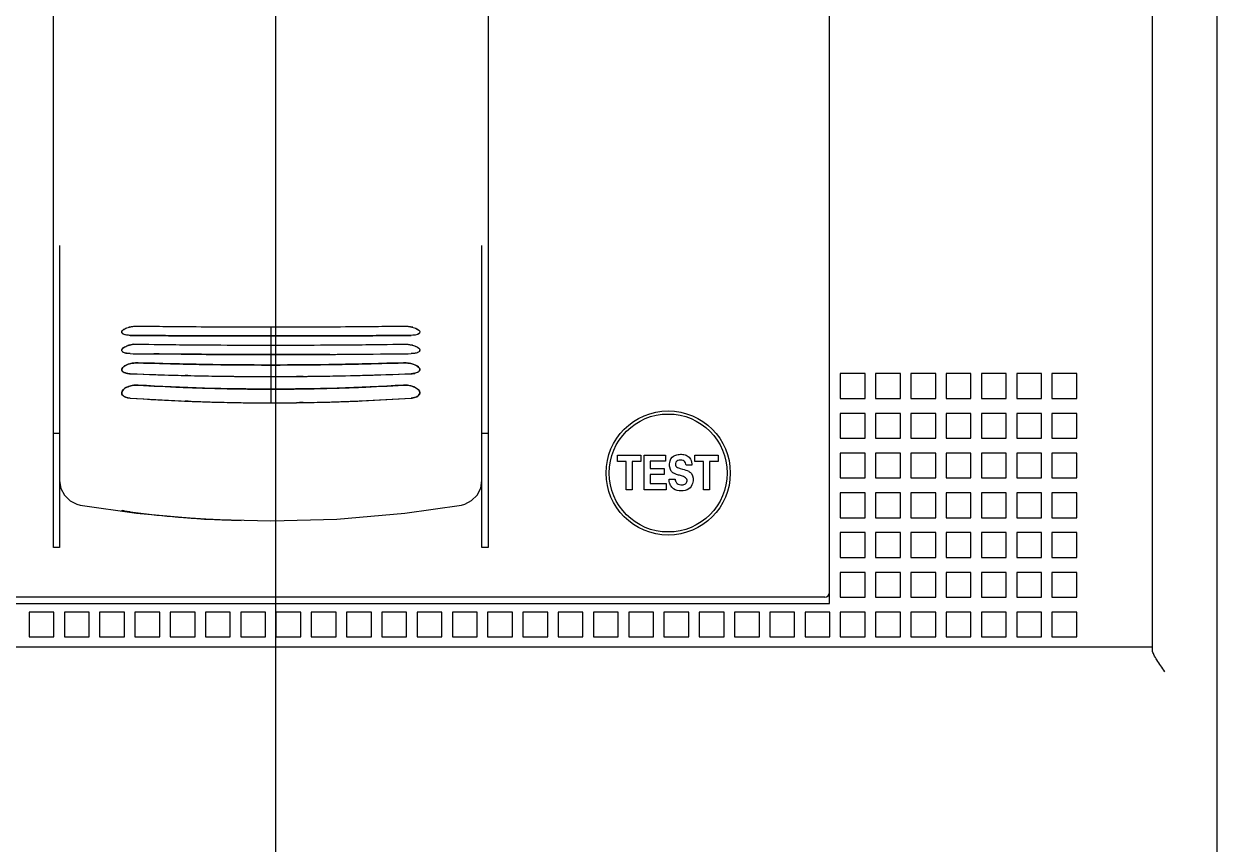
# Model space of a CAD drawing. Header units: inches. Extents: x -0.2 to 94.8, y -0.3 to 60.7.
# Drawn here: x 36.882 to 38.774, y 31.15 to 32.45 of the extents above; entities that cross this region are included whole.
import ezdxf

# ---------------------------------------------------------------- set-up
doc = ezdxf.new("R2010")
doc.units = ezdxf.units.IN
doc.header["$MEASUREMENT"] = 0
doc.layers.add('DATUM_CURVE', color=7, linetype='Continuous')
doc.layers.add('PSYMS', color=2, linetype='Continuous')

msp = doc.modelspace()

# ---------------------------------------------------------------- linework, layer by layer
at = {"color": 6, "linetype": 'Continuous'}
for p, q in [((38.77396, 30.28115), (38.77396, 34.9283)), ((38.67156, 31.45735), (38.67156, 33.23484)), ((38.15959, 31.53154), (38.15959, 33.16592)), ((36.92888, 31.62016), (36.92888, 33.02497)), ((37.61808, 33.02497), (37.61808, 31.62016)), ((36.93872, 32.09887), (36.93872, 31.62016)), ((37.60823, 31.62016), (37.60823, 32.09887)), ((37.03946, 31.96533), (37.04033, 31.96596)), ((37.04033, 31.96596), (37.0437, 31.96777)), ((37.50314, 31.96782), (37.50586, 31.96645)), ((37.50586, 31.96645), (37.50738, 31.96542)), ((37.50915, 31.9636), (37.50957, 31.96281)), ((37.50957, 31.96281), (37.50977, 31.96175)), ((37.03816, 31.93534), (37.03935, 31.93653)), ((37.03935, 31.93653), (37.04166, 31.93809)), ((37.04166, 31.93809), (37.04354, 31.93904)), ((37.04354, 31.93904), (37.0469, 31.94033)), ((37.50314, 31.93916), (37.50588, 31.93775)), ((37.50588, 31.93775), (37.50737, 31.93672)), ((37.03718, 31.93295), (37.03732, 31.93383)), ((37.03732, 31.93383), (37.03816, 31.93534)), ((37.08813, 31.92713), (37.13137, 31.92673)), ((37.41558, 31.92673), (37.45882, 31.92713)), ((37.50916, 31.93483), (37.50957, 31.93404)), ((37.50957, 31.93404), (37.50977, 31.93296)), ((37.03744, 31.90367), (37.03718, 31.90229)), ((37.03825, 31.90513), (37.03744, 31.90367)), ((37.03977, 31.90671), (37.03825, 31.90513)), ((37.04166, 31.90806), (37.03977, 31.90671)), ((37.04411, 31.90937), (37.04166, 31.90806)), ((37.04747, 31.91069), (37.04411, 31.90937)), ((37.50308, 31.90926), (37.50002, 31.91051)), ((37.50601, 31.9076), (37.50308, 31.90926)), ((37.50748, 31.90645), (37.50601, 31.9076)), ((37.50962, 31.90335), (37.50943, 31.9039)), ((37.50977, 31.90228), (37.50962, 31.90335)), ((37.14679, 31.89274), (37.15516, 31.89256)), ((37.21435, 31.89158), (37.21592, 31.89156)), ((37.33106, 31.89156), (37.3326, 31.89158)), ((37.39171, 31.89256), (37.40016, 31.89275)), ((38.17652, 31.89583), (38.17652, 31.85645)), ((38.2159, 31.89583), (38.17652, 31.89583)), ((38.2159, 31.85645), (38.2159, 31.89583)), ((38.23244, 31.89583), (38.23244, 31.85645)), ((38.27183, 31.89583), (38.23244, 31.89583)), ((38.27183, 31.85645), (38.27183, 31.89583)), ((38.28837, 31.89583), (38.28837, 31.85645)), ((38.32775, 31.89583), (38.28837, 31.89583)), ((38.32775, 31.85645), (38.32775, 31.89583)), ((38.34429, 31.89583), (38.34429, 31.85645)), ((38.38367, 31.89583), (38.34429, 31.89583)), ((38.38367, 31.85645), (38.38367, 31.89583)), ((38.40021, 31.89583), (38.40021, 31.85645)), ((38.4396, 31.89583), (38.40021, 31.89583)), ((38.4396, 31.85645), (38.4396, 31.89583)), ((38.45614, 31.89583), (38.45614, 31.85645)), ((38.49552, 31.89583), (38.45614, 31.89583)), ((38.49552, 31.85645), (38.49552, 31.89583)), ((38.51206, 31.89583), (38.51206, 31.85645)), ((38.55144, 31.89583), (38.51206, 31.89583)), ((38.55144, 31.85645), (38.55144, 31.89583)), ((37.03744, 31.86694), (37.03718, 31.86529)), ((37.0383, 31.86876), (37.03744, 31.86694)), ((37.03981, 31.8706), (37.0383, 31.86876)), ((37.04174, 31.87221), (37.03981, 31.8706)), ((37.0442, 31.87373), (37.04174, 31.87221)), ((37.04766, 31.87528), (37.0442, 31.87373)), ((37.5031, 31.87354), (37.50036, 31.87485)), ((37.5063, 31.87137), (37.5031, 31.87354)), ((37.50749, 31.87024), (37.5063, 31.87137)), ((37.50977, 31.8655), (37.50963, 31.8665)), ((37.13162, 31.8526), (37.13647, 31.8524)), ((37.13647, 31.8524), (37.13942, 31.85228)), ((38.17652, 31.85645), (38.2159, 31.85645)), ((38.23244, 31.85645), (38.27183, 31.85645)), ((38.28837, 31.85645), (38.32775, 31.85645)), ((38.34429, 31.85645), (38.38367, 31.85645)), ((38.40021, 31.85645), (38.4396, 31.85645)), ((38.45614, 31.85645), (38.49552, 31.85645)), ((38.51206, 31.85645), (38.55144, 31.85645)), ((38.17652, 31.83282), (38.17652, 31.79344)), ((38.2159, 31.83282), (38.17652, 31.83282)), ((38.2159, 31.79344), (38.2159, 31.83282)), ((38.23244, 31.83282), (38.23244, 31.79344)), ((38.27183, 31.83282), (38.23244, 31.83282)), ((38.27183, 31.79344), (38.27183, 31.83282)), ((38.28837, 31.83282), (38.28837, 31.79344)), ((38.32775, 31.83282), (38.28837, 31.83282)), ((38.32775, 31.79344), (38.32775, 31.83282)), ((38.34429, 31.83282), (38.34429, 31.79344)), ((38.38367, 31.83282), (38.34429, 31.83282)), ((38.38367, 31.79344), (38.38367, 31.83282)), ((38.40021, 31.83282), (38.40021, 31.79344)), ((38.4396, 31.83282), (38.40021, 31.83282)), ((38.4396, 31.79344), (38.4396, 31.83282)), ((38.45614, 31.83282), (38.45614, 31.79344)), ((38.49552, 31.83282), (38.45614, 31.83282)), ((38.49552, 31.79344), (38.49552, 31.83282)), ((38.51206, 31.83282), (38.51206, 31.79344)), ((38.55144, 31.83282), (38.51206, 31.83282)), ((38.55144, 31.79344), (38.55144, 31.83282)), ((36.92888, 31.80132), (36.93872, 31.80132)), ((37.60823, 31.80132), (37.61808, 31.80132)), ((38.17652, 31.79344), (38.2159, 31.79344)), ((38.23244, 31.79344), (38.27183, 31.79344)), ((38.28837, 31.79344), (38.32775, 31.79344)), ((38.34429, 31.79344), (38.38367, 31.79344)), ((38.40021, 31.79344), (38.4396, 31.79344)), ((38.45614, 31.79344), (38.49552, 31.79344)), ((38.51206, 31.79344), (38.55144, 31.79344)), ((37.82318, 31.75665), (37.82318, 31.76643)), ((37.82318, 31.76643), (37.8604, 31.76643)), ((37.8604, 31.76643), (37.8604, 31.75665)), ((37.86532, 31.71149), (37.86532, 31.76643)), ((37.86532, 31.76643), (37.89925, 31.76643)), ((37.89925, 31.76643), (37.89925, 31.75688)), ((37.94565, 31.75665), (37.94565, 31.76643)), ((37.94565, 31.76643), (37.98287, 31.76643)), ((37.98287, 31.76643), (37.98287, 31.75665)), ((38.17652, 31.76981), (38.17652, 31.73043)), ((38.2159, 31.76981), (38.17652, 31.76981)), ((38.2159, 31.73043), (38.2159, 31.76981)), ((38.23244, 31.76981), (38.23244, 31.73043)), ((38.27183, 31.76981), (38.23244, 31.76981)), ((38.27183, 31.73043), (38.27183, 31.76981)), ((38.28837, 31.76981), (38.28837, 31.73043)), ((38.32775, 31.76981), (38.28837, 31.76981)), ((38.32775, 31.73043), (38.32775, 31.76981)), ((38.34429, 31.76981), (38.34429, 31.73043)), ((38.38367, 31.76981), (38.34429, 31.76981)), ((38.38367, 31.73043), (38.38367, 31.76981)), ((38.40021, 31.76981), (38.40021, 31.73043)), ((38.4396, 31.76981), (38.40021, 31.76981)), ((38.4396, 31.73043), (38.4396, 31.76981)), ((38.45614, 31.76981), (38.45614, 31.73043)), ((38.49552, 31.76981), (38.45614, 31.76981)), ((38.49552, 31.73043), (38.49552, 31.76981)), ((38.51206, 31.76981), (38.51206, 31.73043)), ((38.55144, 31.76981), (38.51206, 31.76981)), ((38.55144, 31.73043), (38.55144, 31.76981)), ((37.83701, 31.75665), (37.82318, 31.75665)), ((37.83701, 31.71149), (37.83701, 31.75665)), ((37.84663, 31.75665), (37.84663, 31.71149)), ((37.8604, 31.75665), (37.84663, 31.75665)), ((37.8748, 31.75688), (37.8748, 31.74519)), ((37.89925, 31.75688), (37.8748, 31.75688)), ((37.907, 31.74391), (37.90601, 31.74733)), ((37.94134, 31.75054), (37.93211, 31.75054)), ((37.95949, 31.75665), (37.94565, 31.75665)), ((37.95949, 31.71149), (37.95949, 31.75665)), ((37.9691, 31.75665), (37.9691, 31.71149)), ((37.98287, 31.75665), (37.9691, 31.75665)), ((37.8748, 31.74519), (37.89716, 31.74519)), ((37.8748, 31.73579), (37.8748, 31.72165)), ((37.89716, 31.73579), (37.8748, 31.73579)), ((37.89716, 31.74519), (37.89716, 31.73579)), ((37.90497, 31.72845), (37.91445, 31.72845)), ((37.91357, 31.73726), (37.91173, 31.73824)), ((37.91673, 31.73607), (37.91357, 31.73726)), ((37.92007, 31.73513), (37.91673, 31.73607)), ((37.9213, 31.73481), (37.92007, 31.73513)), ((37.92284, 31.74548), (37.92628, 31.74457)), ((38.17652, 31.73043), (38.2159, 31.73043)), ((38.23244, 31.73043), (38.27183, 31.73043)), ((38.28837, 31.73043), (38.32775, 31.73043)), ((38.34429, 31.73043), (38.38367, 31.73043)), ((38.40021, 31.73043), (38.4396, 31.73043)), ((38.45614, 31.73043), (38.49552, 31.73043)), ((38.51206, 31.73043), (38.55144, 31.73043)), ((37.84663, 31.71149), (37.83701, 31.71149)), ((37.90039, 31.71149), (37.86532, 31.71149)), ((37.8748, 31.72165), (37.90039, 31.72165)), ((37.90039, 31.72165), (37.90039, 31.71149)), ((37.9691, 31.71149), (37.95949, 31.71149)), ((38.17652, 31.7068), (38.17652, 31.66741)), ((38.2159, 31.7068), (38.17652, 31.7068)), ((38.2159, 31.66741), (38.2159, 31.7068)), ((38.23244, 31.7068), (38.23244, 31.66741)), ((38.27183, 31.7068), (38.23244, 31.7068)), ((38.27183, 31.66741), (38.27183, 31.7068)), ((38.28837, 31.7068), (38.28837, 31.66741)), ((38.32775, 31.7068), (38.28837, 31.7068)), ((38.32775, 31.66741), (38.32775, 31.7068)), ((38.34429, 31.7068), (38.34429, 31.66741)), ((38.38367, 31.7068), (38.34429, 31.7068)), ((38.38367, 31.66741), (38.38367, 31.7068)), ((38.40021, 31.7068), (38.40021, 31.66741)), ((38.4396, 31.7068), (38.40021, 31.7068)), ((38.4396, 31.66741), (38.4396, 31.7068)), ((38.45614, 31.7068), (38.45614, 31.66741)), ((38.49552, 31.7068), (38.45614, 31.7068)), ((38.49552, 31.66741), (38.49552, 31.7068)), ((38.51206, 31.7068), (38.51206, 31.66741)), ((38.55144, 31.7068), (38.51206, 31.7068)), ((38.55144, 31.66741), (38.55144, 31.7068)), ((36.97114, 31.68756), (37.06039, 31.67447)), ((37.03772, 31.67893), (37.03719, 31.67929)), ((37.04035, 31.67817), (37.03772, 31.67893)), ((37.06039, 31.67447), (37.16849, 31.66533)), ((37.37799, 31.66531), (37.48609, 31.67441)), ((37.48609, 31.67441), (37.57581, 31.68756)), ((37.16849, 31.66533), (37.27348, 31.66252)), ((37.27348, 31.66252), (37.37799, 31.66531)), ((38.17652, 31.66741), (38.2159, 31.66741)), ((38.23244, 31.66741), (38.27183, 31.66741)), ((38.28837, 31.66741), (38.32775, 31.66741)), ((38.34429, 31.66741), (38.38367, 31.66741)), ((38.40021, 31.66741), (38.4396, 31.66741)), ((38.45614, 31.66741), (38.49552, 31.66741)), ((38.51206, 31.66741), (38.55144, 31.66741)), ((38.17652, 31.64379), (38.17652, 31.6044)), ((38.2159, 31.64379), (38.17652, 31.64379)), ((38.2159, 31.6044), (38.2159, 31.64379)), ((38.23244, 31.64379), (38.23244, 31.6044)), ((38.27183, 31.64379), (38.23244, 31.64379)), ((38.27183, 31.6044), (38.27183, 31.64379)), ((38.28837, 31.64379), (38.28837, 31.6044)), ((38.32775, 31.64379), (38.28837, 31.64379)), ((38.32775, 31.6044), (38.32775, 31.64379)), ((38.34429, 31.64379), (38.34429, 31.6044)), ((38.38367, 31.64379), (38.34429, 31.64379)), ((38.38367, 31.6044), (38.38367, 31.64379)), ((38.40021, 31.64379), (38.40021, 31.6044)), ((38.4396, 31.64379), (38.40021, 31.64379)), ((38.4396, 31.6044), (38.4396, 31.64379)), ((38.45614, 31.64379), (38.45614, 31.6044)), ((38.49552, 31.64379), (38.45614, 31.64379)), ((38.49552, 31.6044), (38.49552, 31.64379)), ((38.51206, 31.64379), (38.51206, 31.6044)), ((38.55144, 31.64379), (38.51206, 31.64379)), ((38.55144, 31.6044), (38.55144, 31.64379)), ((36.93872, 31.62016), (36.92888, 31.62016)), ((37.61808, 31.62016), (37.60823, 31.62016)), ((38.17652, 31.6044), (38.2159, 31.6044)), ((38.23244, 31.6044), (38.27183, 31.6044)), ((38.28837, 31.6044), (38.32775, 31.6044)), ((38.34429, 31.6044), (38.38367, 31.6044)), ((38.40021, 31.6044), (38.4396, 31.6044)), ((38.45614, 31.6044), (38.49552, 31.6044)), ((38.51206, 31.6044), (38.55144, 31.6044)), ((38.17652, 31.58077), (38.17652, 31.54139)), ((38.2159, 31.58077), (38.17652, 31.58077)), ((38.2159, 31.54139), (38.2159, 31.58077)), ((38.23244, 31.58077), (38.23244, 31.54139)), ((38.27183, 31.58077), (38.23244, 31.58077)), ((38.27183, 31.54139), (38.27183, 31.58077)), ((38.28837, 31.58077), (38.28837, 31.54139)), ((38.32775, 31.58077), (38.28837, 31.58077)), ((38.32775, 31.54139), (38.32775, 31.58077)), ((38.34429, 31.58077), (38.34429, 31.54139)), ((38.38367, 31.58077), (38.34429, 31.58077)), ((38.38367, 31.54139), (38.38367, 31.58077)), ((38.40021, 31.58077), (38.40021, 31.54139)), ((38.4396, 31.58077), (38.40021, 31.58077)), ((38.4396, 31.54139), (38.4396, 31.58077)), ((38.45614, 31.58077), (38.45614, 31.54139)), ((38.49552, 31.58077), (38.45614, 31.58077)), ((38.49552, 31.54139), (38.49552, 31.58077)), ((38.51206, 31.58077), (38.51206, 31.54139)), ((38.55144, 31.58077), (38.51206, 31.58077)), ((38.55144, 31.54139), (38.55144, 31.58077)), ((38.15171, 31.54139), (36.39524, 31.54139)), ((38.17652, 31.54139), (38.2159, 31.54139)), ((38.23244, 31.54139), (38.27183, 31.54139)), ((38.28837, 31.54139), (38.32775, 31.54139)), ((38.34429, 31.54139), (38.38367, 31.54139)), ((38.40021, 31.54139), (38.4396, 31.54139)), ((38.45614, 31.54139), (38.49552, 31.54139)), ((38.51206, 31.54139), (38.55144, 31.54139)), ((36.38737, 31.53154), (38.15959, 31.53154)), ((36.89028, 31.51776), (36.89028, 31.47838)), ((36.92967, 31.51776), (36.89028, 31.51776)), ((36.92967, 31.47838), (36.92967, 31.51776)), ((36.94621, 31.51776), (36.94621, 31.47838)), ((36.98559, 31.51776), (36.94621, 31.51776)), ((36.98559, 31.47838), (36.98559, 31.51776)), ((37.00213, 31.51776), (37.00213, 31.47838)), ((37.04151, 31.51776), (37.00213, 31.51776)), ((37.04151, 31.47838), (37.04151, 31.51776)), ((37.05805, 31.51776), (37.05805, 31.47838)), ((37.09744, 31.51776), (37.05805, 31.51776)), ((37.09744, 31.47838), (37.09744, 31.51776)), ((37.11398, 31.51776), (37.11398, 31.47838)), ((37.15336, 31.51776), (37.11398, 31.51776)), ((37.15336, 31.47838), (37.15336, 31.51776)), ((37.1699, 31.51776), (37.1699, 31.47838)), ((37.20928, 31.51776), (37.1699, 31.51776)), ((37.20928, 31.47838), (37.20928, 31.51776)), ((37.22582, 31.51776), (37.22582, 31.47838)), ((37.26521, 31.51776), (37.22582, 31.51776)), ((37.26521, 31.47838), (37.26521, 31.51776)), ((37.28175, 31.51776), (37.28175, 31.47838)), ((37.32113, 31.51776), (37.28175, 31.51776)), ((37.32113, 31.47838), (37.32113, 31.51776)), ((37.33767, 31.51776), (37.33767, 31.47838)), ((37.37705, 31.51776), (37.33767, 31.51776)), ((37.37705, 31.47838), (37.37705, 31.51776)), ((37.39359, 31.51776), (37.39359, 31.47838)), ((37.43298, 31.51776), (37.39359, 31.51776)), ((37.43298, 31.47838), (37.43298, 31.51776)), ((37.44952, 31.51776), (37.44952, 31.47838)), ((37.4889, 31.51776), (37.44952, 31.51776)), ((37.4889, 31.47838), (37.4889, 31.51776)), ((37.50544, 31.51776), (37.50544, 31.47838)), ((37.54482, 31.51776), (37.50544, 31.51776)), ((37.54482, 31.47838), (37.54482, 31.51776)), ((37.56136, 31.51776), (37.56136, 31.47838)), ((37.60075, 31.51776), (37.56136, 31.51776)), ((37.60075, 31.47838), (37.60075, 31.51776)), ((37.61729, 31.51776), (37.61729, 31.47838)), ((37.65667, 31.51776), (37.61729, 31.51776)), ((37.65667, 31.47838), (37.65667, 31.51776)), ((37.67321, 31.51776), (37.67321, 31.47838)), ((37.71259, 31.51776), (37.67321, 31.51776)), ((37.71259, 31.47838), (37.71259, 31.51776)), ((37.72913, 31.51776), (37.72913, 31.47838)), ((37.76852, 31.51776), (37.72913, 31.51776)), ((37.76852, 31.47838), (37.76852, 31.51776)), ((37.78506, 31.51776), (37.78506, 31.47838)), ((37.82444, 31.51776), (37.78506, 31.51776)), ((37.82444, 31.47838), (37.82444, 31.51776)), ((37.84098, 31.51776), (37.84098, 31.47838)), ((37.88036, 31.51776), (37.84098, 31.51776)), ((37.88036, 31.47838), (37.88036, 31.51776)), ((37.8969, 31.51776), (37.8969, 31.47838)), ((37.93629, 31.51776), (37.8969, 31.51776)), ((37.93629, 31.47838), (37.93629, 31.51776)), ((37.95283, 31.51776), (37.95283, 31.47838)), ((37.99221, 31.51776), (37.95283, 31.51776)), ((37.99221, 31.47838), (37.99221, 31.51776)), ((38.00875, 31.51776), (38.00875, 31.47838)), ((38.04813, 31.51776), (38.00875, 31.51776)), ((38.04813, 31.47838), (38.04813, 31.51776)), ((38.06467, 31.51776), (38.06467, 31.47838)), ((38.10406, 31.51776), (38.06467, 31.51776)), ((38.10406, 31.47838), (38.10406, 31.51776)), ((38.1206, 31.51776), (38.1206, 31.47838)), ((38.15998, 31.51776), (38.1206, 31.51776)), ((38.15998, 31.47838), (38.15998, 31.51776)), ((38.17652, 31.51776), (38.17652, 31.47838)), ((38.2159, 31.51776), (38.17652, 31.51776)), ((38.2159, 31.47838), (38.2159, 31.51776)), ((38.23244, 31.51776), (38.23244, 31.47838)), ((38.27183, 31.51776), (38.23244, 31.51776)), ((38.27183, 31.47838), (38.27183, 31.51776)), ((38.28837, 31.51776), (38.28837, 31.47838)), ((38.32775, 31.51776), (38.28837, 31.51776)), ((38.32775, 31.47838), (38.32775, 31.51776)), ((38.34429, 31.51776), (38.34429, 31.47838)), ((38.38367, 31.51776), (38.34429, 31.51776)), ((38.38367, 31.47838), (38.38367, 31.51776)), ((38.40021, 31.51776), (38.40021, 31.47838)), ((38.4396, 31.51776), (38.40021, 31.51776)), ((38.4396, 31.47838), (38.4396, 31.51776)), ((38.45614, 31.51776), (38.45614, 31.47838)), ((38.49552, 31.51776), (38.45614, 31.51776)), ((38.49552, 31.47838), (38.49552, 31.51776)), ((38.51206, 31.51776), (38.51206, 31.47838)), ((38.55144, 31.51776), (38.51206, 31.51776)), ((38.55144, 31.47838), (38.55144, 31.51776)), ((36.89028, 31.47838), (36.92967, 31.47838)), ((36.94621, 31.47838), (36.98559, 31.47838)), ((37.00213, 31.47838), (37.04151, 31.47838)), ((37.05805, 31.47838), (37.09744, 31.47838)), ((37.11398, 31.47838), (37.15336, 31.47838)), ((37.1699, 31.47838), (37.20928, 31.47838)), ((37.22582, 31.47838), (37.26521, 31.47838)), ((37.28175, 31.47838), (37.32113, 31.47838)), ((37.33767, 31.47838), (37.37705, 31.47838)), ((37.39359, 31.47838), (37.43298, 31.47838)), ((37.44952, 31.47838), (37.4889, 31.47838)), ((37.50544, 31.47838), (37.54482, 31.47838)), ((37.56136, 31.47838), (37.60075, 31.47838)), ((37.61729, 31.47838), (37.65667, 31.47838)), ((37.67321, 31.47838), (37.71259, 31.47838)), ((37.72913, 31.47838), (37.76852, 31.47838)), ((37.78506, 31.47838), (37.82444, 31.47838)), ((37.84098, 31.47838), (37.88036, 31.47838)), ((37.8969, 31.47838), (37.93629, 31.47838)), ((37.95283, 31.47838), (37.99221, 31.47838)), ((38.00875, 31.47838), (38.04813, 31.47838)), ((38.06467, 31.47838), (38.10406, 31.47838)), ((38.1206, 31.47838), (38.15998, 31.47838)), ((38.17652, 31.47838), (38.2159, 31.47838)), ((38.23244, 31.47838), (38.27183, 31.47838)), ((38.28837, 31.47838), (38.32775, 31.47838)), ((38.34429, 31.47838), (38.38367, 31.47838)), ((38.40021, 31.47838), (38.4396, 31.47838)), ((38.45614, 31.47838), (38.49552, 31.47838)), ((38.51206, 31.47838), (38.55144, 31.47838)), ((35.87539, 31.46263), (38.67156, 31.46263))]:
    msp.add_line(p, q, dxfattribs=at)
at = {"color": 7, "linetype": 'Continuous'}
for p, q in [((37.03763, 31.9603), (37.03726, 31.96114)), ((37.04243, 31.95752), (37.04015, 31.95833)), ((37.04468, 31.95702), (37.04243, 31.95752)), ((37.50588, 31.95795), (37.50232, 31.95702)), ((37.50753, 31.95871), (37.50588, 31.95795)), ((37.50976, 31.96153), (37.50936, 31.96035)), ((37.04021, 31.92942), (37.03939, 31.92985)), ((37.36722, 31.92638), (37.35813, 31.92632)), ((37.50778, 31.92999), (37.50619, 31.92917)), ((37.50976, 31.93276), (37.50936, 31.93152)), ((37.03751, 31.9008), (37.03718, 31.9023)), ((37.03836, 31.89956), (37.03751, 31.9008)), ((37.03994, 31.89828), (37.03836, 31.89956)), ((37.14194, 31.89287), (37.1378, 31.89297)), ((37.31756, 31.89144), (37.31402, 31.89141)), ((37.31897, 31.89145), (37.31756, 31.89144)), ((37.32465, 31.89151), (37.31897, 31.89145)), ((37.03751, 31.86347), (37.03718, 31.86529)), ((37.0384, 31.86191), (37.03751, 31.86347)), ((37.04016, 31.86023), (37.0384, 31.86191)), ((37.39216, 31.87333), (37.39173, 31.87332)), ((37.50976, 31.86497), (37.50924, 31.863)), ((37.14235, 31.85217), (37.13793, 31.85235)), ((37.31743, 31.84981), (37.31402, 31.84976)), ((37.31892, 31.84983), (37.31743, 31.84981)), ((37.32471, 31.84991), (37.31892, 31.84983))]:
    msp.add_line(p, q, dxfattribs=at)
at = {"color": 6, "linetype": 'Continuous'}
for points in [[(36.93872, 31.72633), (36.94072, 31.71396), (36.94644, 31.70292), (36.95526, 31.69425), (36.96625, 31.68877), (36.97118, 31.68756)], [(37.57578, 31.68756), (37.58117, 31.68892), (37.592, 31.69448), (37.60067, 31.70313), (37.60628, 31.71409), (37.60823, 31.72633)]]:
    msp.add_lwpolyline(points, dxfattribs=at)
for radius in [0.09846, 0.09353]:
    msp.add_circle((37.9036, 31.7383), radius, dxfattribs=at)
at = {"color": 7, "linetype": 'Continuous'}
for centre, radius, start, end in [((37.03974, 31.96176), 0.00255, 180.09788, 193.94142), ((37.22621, 42.78907), 10.81898, 269.135978, 269.498582), ((37.25043, 45.76926), 13.79927, 269.506281, 269.767939), ((37.27348, 51.82997), 19.86002, 269.772258, 270.227707), ((37.30127, 45.01884), 13.04883, 270.224552, 270.501258), ((37.32517, 42.41745), 10.44734, 270.494995, 270.870498), ((37.50722, 31.96175), 0.00255, 354.86483, 359.99103), ((37.23048, 41.36212), 9.4209, 268.981762, 269.398192), ((37.2534, 43.6972), 11.75609, 269.405988, 269.713125), ((37.27348, 47.95245), 16.01138, 269.717524, 270.282445), ((37.29788, 43.13312), 11.19199, 270.279148, 270.601766), ((37.32081, 41.0552), 9.11395, 270.594818, 271.025274), ((37.04926, 31.95361), 0.02593, 257.79073, 259.89006), ((37.19517, 43.08003), 11.15342, 269.257759, 269.450149), ((37.17129, 61.33838), 29.41266, 270.381685, 270.560127), ((37.35672, 42.64236), 10.71571, 270.545922, 270.74617), ((37.50708, 31.93296), 0.00269, 355.65481, 359.98873), ((37.31605, 40.22832), 8.31923, 268.257388, 268.729127), ((37.29273, 39.19846), 7.2891, 268.732837, 268.919109), ((37.28195, 38.61027), 6.70081, 268.916389, 269.25266), ((37.2767, 38.21326), 6.30377, 269.253262, 269.433041), ((37.27348, 37.89477), 5.98526, 269.43375, 270.56626), ((37.27025, 38.21338), 6.30389, 270.566965, 270.74674), ((37.26337, 38.71298), 6.80353, 270.749877, 271.081071), ((37.25423, 39.19861), 7.28925, 271.080886, 271.267155), ((37.22189, 40.57126), 8.66228, 271.280207, 271.733264), ((37.50546, 31.90264), 0.00439, 326.79783, 330.22671), ((37.04962, 31.91752), 0.02165, 253.50331, 256.63045), ((37.30479, 38.66587), 6.77496, 267.850493, 268.58762), ((37.27733, 37.49375), 5.60252, 268.61526, 269.48102), ((37.27338, 37.12264), 5.23139, 269.48741, 269.80243), ((37.27348, 37.13777), 5.24652, 269.80195, 270.44275), ((37.26711, 37.63827), 5.74705, 270.573671, 271.324775), ((37.25651, 38.11457), 6.22347, 271.320914, 271.494603), ((37.23213, 38.97958), 7.08882, 271.509225, 272.135409), ((37.28796, 35.73335), 3.86232, 266.66186, 267.67892), ((37.28213, 35.59242), 3.72126, 267.68067, 268.04571), ((37.27853, 35.48619), 3.61498, 268.04538, 268.66889), ((37.27519, 35.34971), 3.47845, 268.67165, 268.99746), ((37.27348, 35.25442), 3.38315, 268.99822, 271.00179), ((37.27176, 35.34973), 3.47847, 271.00255, 271.32835), ((37.26843, 35.48622), 3.615, 271.33111, 271.95462), ((37.26479, 35.59325), 3.72209, 271.96097, 272.3193), ((37.25739, 35.7659), 3.89491, 272.32533, 273.33388), ((37.50458, 31.86529), 0.00519, 356.42231, 359.89869), ((37.05023, 31.87633), 0.01908, 248.92184, 253.0537), ((37.28664, 35.44117), 3.5919, 266.2335, 267.62722), ((37.28091, 35.30749), 3.45809, 267.70361, 267.91681), ((37.2761, 35.16232), 3.31285, 267.90878, 268.93346), ((37.2737, 35.04145), 3.19195, 268.93616, 269.15829), ((37.27338, 35.02219), 3.17269, 269.15887, 269.64759), ((37.27348, 35.03152), 3.18202, 269.64687, 270.73004), ((37.27309, 35.05094), 3.20144, 270.92384, 271.06366), ((37.26984, 35.19905), 3.34959, 271.07216, 272.0856), ((37.26636, 35.29898), 3.44958, 272.08305, 272.20806), ((37.2647, 35.34139), 3.49201, 272.20844, 272.52472), ((37.25804, 35.4823), 3.63308, 272.53172, 273.75969), ((37.24879, 33.18914), 1.52557, 262.53856, 265.11515), ((37.26014, 33.30925), 1.64621, 265.0778, 265.49577), ((37.26275, 33.34264), 1.6797, 265.49632, 266.05546), ((37.26815, 33.42318), 1.76042, 266.06057, 267.88462)]:
    msp.add_arc(centre, radius, start, end, dxfattribs=at)
at = {"color": 6, "linetype": 'Continuous'}
for centre, radius, start, end in [((37.06071, 31.92577), 0.04536, 104.25867, 105.73636), ((37.20554, 47.4866), 15.53086, 269.428696, 269.727266), ((37.25235, 57.20346), 25.24784, 269.726019, 269.868841), ((37.27341, 66.93093), 34.97532, 269.870811, 270.129409), ((37.29913, 55.92852), 23.97289, 270.127319, 270.277736), ((37.3523, 46.01389), 14.05812, 270.256912, 270.586762), ((37.48636, 31.92619), 0.04492, 73.69867, 75.76999), ((37.06012, 31.89997), 0.04247, 104.51139, 108.13516), ((37.0619, 31.893), 0.04967, 99.20982, 104.48387), ((37.06251, 31.88963), 0.05309, 96.71911, 99.27451), ((37.48642, 31.89846), 0.04404, 73.56166, 75.55912), ((37.19528, 43.08999), 11.16337, 269.257845, 269.450063), ((37.31158, 52.97734), 21.05138, 269.509522, 269.681642), ((37.27341, 46.23558), 14.30951, 269.684475, 270.316054), ((37.24737, 51.2965), 19.3705, 270.3105, 270.497554), ((37.35659, 42.65373), 10.72709, 270.546028, 270.746064), ((37.0601, 31.87273), 0.04001, 104.86773, 108.40351), ((37.06146, 31.86755), 0.04537, 100.04867, 104.85031), ((37.06203, 31.86457), 0.04839, 96.56422, 100.09514), ((37.48492, 31.86453), 0.04843, 79.68149, 83.42752), ((37.48552, 31.86768), 0.04523, 75.08903, 79.7246), ((37.48705, 31.87338), 0.03933, 70.74676, 75.09359), ((37.31913, 39.08346), 7.19279, 267.86116, 268.506406), ((37.28477, 37.86584), 5.97469, 268.531429, 268.676711), ((37.27884, 37.59172), 5.7005, 268.75684, 269.15296), ((37.27532, 37.36148), 5.47024, 269.1542, 269.36147), ((37.27357, 37.19361), 5.30236, 269.37705, 270.43693), ((37.27376, 37.14337), 5.25212, 270.43901, 270.62505), ((37.27178, 37.32191), 5.43067, 270.64171, 270.84974), ((37.26767, 37.58718), 5.69597, 270.85148, 271.24784), ((37.25769, 38.04397), 6.15287, 271.326869, 271.468661), ((37.23898, 38.74496), 6.85411, 271.474789, 272.151286), ((37.05974, 31.84294), 0.03451, 106.4915, 110.47202), ((37.06079, 31.83933), 0.03827, 100.85881, 106.46961), ((37.0612, 31.83735), 0.0403, 96.58202, 100.90628), ((37.48575, 31.83731), 0.04034, 77.94674, 83.47961), ((37.48629, 31.83976), 0.03783, 73.36973, 77.97551), ((37.48756, 31.84393), 0.03347, 67.50391, 73.40256), ((37.50452, 31.86529), 0.00526, 359.76741, 2.27257), ((37.29203, 35.52571), 3.6766, 266.23612, 267.49925), ((37.27774, 35.2239), 3.37446, 267.6509, 267.91847), ((37.27609, 35.17678), 3.32731, 267.9173, 268.60142), ((37.27447, 35.11258), 3.26309, 268.60232, 268.94432), ((37.27365, 35.06838), 3.21888, 268.94452, 269.31538), ((37.27364, 35.06873), 3.21923, 269.31556, 269.9971), ((37.27369, 35.04342), 3.19393, 269.99621, 270.72326), ((37.27389, 35.02093), 3.17143, 270.72481, 271.06077), ((37.27264, 35.08828), 3.23879, 271.06073, 271.40333), ((37.27027, 35.18112), 3.33167, 271.40495, 272.0889), ((37.26671, 35.28166), 3.43226, 272.0871, 272.35368), ((37.26492, 35.32574), 3.47639, 272.35338, 272.48077), ((37.25881, 35.46049), 3.61127, 272.48515, 273.77028), ((37.92002, 31.74931), 0.0141, 202.51362, 207.34293), ((37.9187, 31.7496), 0.01333, 233.88568, 238.44077), ((37.9316, 31.7311), 0.01075, 35.51035, 42.3918), ((37.25113, 33.21384), 1.55037, 262.57163, 265.06625), ((37.26189, 33.3343), 1.6713, 265.05382, 265.71244), ((37.26485, 33.37321), 1.71033, 265.71085, 266.01287), ((37.26794, 33.41896), 1.75618, 266.01612, 267.08542), ((37.27088, 33.47545), 1.81275, 267.08335, 267.81306), ((37.2725, 33.51786), 1.85519, 267.81301, 268.57582), ((38.15171, 31.54927), 0.00788, 270, 0)]:
    msp.add_arc(centre, radius, start, end, dxfattribs=at)
at = {"color": 7, "linetype": 'Continuous'}
for points, knots in [([(37.03718, 31.96175), (37.03718, 31.96312), (37.03904, 31.96523), (37.04207, 31.96708), (37.04689, 31.96917), (37.05396, 31.97087), (37.05999, 31.97137), (37.06306, 31.97132)], [0, 0, 0, 0, 0.1418595, 0.2484444, 0.3773924, 0.6811843, 1, 1, 1, 1]), ([(37.04015, 31.95833), (37.03987, 31.95846), (37.03892, 31.95896), (37.03804, 31.95966), (37.03763, 31.9603)], [0, 0, 0, 0, 0.2909817, 1, 1, 1, 1]), ([(37.05068, 31.95651), (37.05015, 31.95651), (37.04814, 31.95657), (37.04614, 31.95677), (37.04468, 31.95702)], [0, 0, 0, 0, 0.2645301, 1, 1, 1, 1]), ([(37.49627, 31.95651), (37.42201, 31.95574), (37.27348, 31.95545), (37.12494, 31.95574), (37.05068, 31.95651)], [0, 0, 0, 0, 0.5, 1, 1, 1, 1]), ([(37.48389, 31.97132), (37.48697, 31.97137), (37.49299, 31.97087), (37.50006, 31.96917), (37.50488, 31.96708), (37.50791, 31.96524), (37.50977, 31.96312), (37.50977, 31.96175)], [0, 0, 0, 0, 0.318809, 0.6225472, 0.7514803, 0.8580711, 1, 1, 1, 1]), ([(37.50232, 31.95702), (37.50185, 31.95694), (37.49985, 31.95665), (37.49782, 31.95652), (37.49627, 31.95651)], [0, 0, 0, 0, 0.2335603, 1, 1, 1, 1]), ([(37.50936, 31.96035), (37.50926, 31.96019), (37.50877, 31.95953), (37.50809, 31.95903), (37.50753, 31.95871)], [0, 0, 0, 0, 0.2214441, 1, 1, 1, 1]), ([(37.03718, 31.93296), (37.03718, 31.93435), (37.03902, 31.93651), (37.04206, 31.9384), (37.04688, 31.94054), (37.05396, 31.94227), (37.05998, 31.94276), (37.06306, 31.94271)], [0, 0, 0, 0, 0.1436739, 0.2504647, 0.3792772, 0.6822075, 1, 1, 1, 1]), ([(37.48389, 31.94271), (37.48697, 31.94276), (37.493, 31.94227), (37.50007, 31.94054), (37.50489, 31.9384), (37.50793, 31.93651), (37.50977, 31.93435), (37.50977, 31.93296)], [0, 0, 0, 0, 0.3177853, 0.6206603, 0.7494574, 0.8562544, 1, 1, 1, 1]), ([(37.03939, 31.92985), (37.0392, 31.92997), (37.03855, 31.9304), (37.03796, 31.93095), (37.03765, 31.93143)], [0, 0, 0, 0, 0.2797308, 1, 1, 1, 1]), ([(37.04378, 31.92826), (37.04344, 31.92834), (37.04223, 31.92863), (37.04103, 31.92903), (37.04021, 31.92942)], [0, 0, 0, 0, 0.2743096, 1, 1, 1, 1]), ([(37.05068, 31.92755), (37.05016, 31.92756), (37.04816, 31.92762), (37.04616, 31.92782), (37.04471, 31.92808)], [0, 0, 0, 0, 0.264309, 1, 1, 1, 1]), ([(37.35813, 31.92632), (37.31279, 31.92606), (37.22279, 31.92594), (37.1328, 31.9267), (37.08813, 31.92713)], [0, 0, 0, 0, 0.5037222, 1, 1, 1, 1]), ([(37.50231, 31.92809), (37.50185, 31.92801), (37.49985, 31.9277), (37.49782, 31.92757), (37.49627, 31.92755)], [0, 0, 0, 0, 0.2337024, 1, 1, 1, 1]), ([(37.50619, 31.92917), (37.50591, 31.92905), (37.50465, 31.92859), (37.50333, 31.92828), (37.50231, 31.92809)], [0, 0, 0, 0, 0.2267365, 1, 1, 1, 1]), ([(37.50936, 31.93152), (37.50927, 31.93137), (37.50885, 31.93077), (37.50826, 31.9303), (37.50778, 31.92999)], [0, 0, 0, 0, 0.2254838, 1, 1, 1, 1]), ([(37.03718, 31.9023), (37.03718, 31.90382), (37.0389, 31.90623), (37.04202, 31.90839), (37.04681, 31.9107), (37.05392, 31.91255), (37.05998, 31.91304), (37.06306, 31.91294)], [0, 0, 0, 0, 0.1540301, 0.2617368, 0.389525, 0.6876178, 1, 1, 1, 1]), ([(37.04348, 31.89676), (37.04314, 31.89686), (37.04192, 31.89726), (37.04073, 31.89779), (37.03994, 31.89828)], [0, 0, 0, 0, 0.2729767, 1, 1, 1, 1]), ([(37.48389, 31.91294), (37.48698, 31.91304), (37.49304, 31.91255), (37.50015, 31.9107), (37.50494, 31.90838), (37.50806, 31.90623), (37.50978, 31.90381), (37.50977, 31.90229)], [0, 0, 0, 0, 0.312411, 0.6105581, 0.7383603, 0.8460307, 1, 1, 1, 1]), ([(37.50913, 31.90024), (37.509, 31.90003), (37.50834, 31.89918), (37.50744, 31.89852), (37.50671, 31.8981)], [0, 0, 0, 0, 0.223903, 1, 1, 1, 1]), ([(37.05068, 31.89568), (37.05015, 31.8957), (37.04811, 31.89582), (37.04608, 31.89611), (37.04462, 31.89646)], [0, 0, 0, 0, 0.2639073, 1, 1, 1, 1]), ([(37.50261, 31.89652), (37.50212, 31.8964), (37.50004, 31.89595), (37.4979, 31.89574), (37.49627, 31.89568)], [0, 0, 0, 0, 0.2333819, 1, 1, 1, 1]), ([(37.50671, 31.8981), (37.50642, 31.89794), (37.50512, 31.89727), (37.50371, 31.8968), (37.50261, 31.89652)], [0, 0, 0, 0, 0.2260629, 1, 1, 1, 1]), ([(37.03718, 31.86529), (37.03718, 31.8693), (37.04295, 31.87353), (37.04929, 31.87592), (37.05526, 31.87743), (37.05995, 31.87777), (37.06306, 31.87759)], [0, 0, 0, 0, 0.3964368, 0.5393229, 0.6918662, 1, 1, 1, 1]), ([(37.48389, 31.87759), (37.487, 31.87777), (37.49169, 31.87743), (37.49767, 31.87592), (37.50401, 31.87352), (37.50978, 31.86929), (37.50977, 31.86528)], [0, 0, 0, 0, 0.3081808, 0.4607606, 0.6036944, 1, 1, 1, 1]), ([(37.50924, 31.863), (37.50911, 31.86272), (37.50843, 31.86158), (37.50743, 31.86066), (37.50659, 31.86008)], [0, 0, 0, 0, 0.2297367, 1, 1, 1, 1]), ([(37.04337, 31.85853), (37.04306, 31.85864), (37.04195, 31.85911), (37.04088, 31.85971), (37.04016, 31.86023)], [0, 0, 0, 0, 0.2674145, 1, 1, 1, 1]), ([(37.05068, 31.85703), (37.05015, 31.85707), (37.04812, 31.85725), (37.0461, 31.85764), (37.04467, 31.85808)], [0, 0, 0, 0, 0.2627022, 1, 1, 1, 1]), ([(37.50215, 31.85804), (37.50169, 31.8579), (37.49977, 31.8574), (37.49779, 31.85713), (37.49627, 31.85703)], [0, 0, 0, 0, 0.2365876, 1, 1, 1, 1]), ([(37.50659, 31.86008), (37.50628, 31.85987), (37.50489, 31.85901), (37.50335, 31.8584), (37.50215, 31.85804)], [0, 0, 0, 0, 0.2289513, 1, 1, 1, 1]), ([(37.03718, 31.67935), (37.03718, 31.67923), (37.03756, 31.67898), (37.03823, 31.67872), (37.03942, 31.67838), (37.04175, 31.67786), (37.04557, 31.6772), (37.04885, 31.67673), (37.05068, 31.67649)], [0, 0, 0, 0, 0.025568, 0.0806658, 0.1673897, 0.2845678, 0.6008337, 1, 1, 1, 1])]:
    msp.add_open_spline(points, degree=3, knots=knots, dxfattribs=at)
at = {"color": 6, "linetype": 'Continuous'}
for points, knots in [([(37.03718, 31.96175), (37.03718, 31.96204), (37.03744, 31.96349), (37.03856, 31.96461), (37.03946, 31.96533)], [0, 0, 0, 0, 0.2058272, 1, 1, 1, 1]), ([(37.05068, 31.95651), (37.04887, 31.95653), (37.04555, 31.95674), (37.04127, 31.95773), (37.0382, 31.95919), (37.03718, 31.96098), (37.03718, 31.96175)], [0, 0, 0, 0, 0.3533908, 0.642212, 0.8517526, 1, 1, 1, 1]), ([(37.04954, 31.96973), (37.05008, 31.96987), (37.05231, 31.97039), (37.05457, 31.97076), (37.05629, 31.97096)], [0, 0, 0, 0, 0.2442959, 1, 1, 1, 1]), ([(37.05629, 31.97096), (37.05686, 31.97103), (37.05911, 31.97126), (37.06138, 31.97135), (37.06306, 31.97132)], [0, 0, 0, 0, 0.2547868, 1, 1, 1, 1]), ([(37.06306, 31.97132), (37.13319, 31.97025), (37.27348, 31.96966), (37.41376, 31.97025), (37.48389, 31.97132)], [0, 0, 0, 0, 0.4999999, 1, 1, 1, 1]), ([(37.48389, 31.97132), (37.48445, 31.97133), (37.48673, 31.97132), (37.48901, 31.97116), (37.49072, 31.97096)], [0, 0, 0, 0, 0.2433344, 1, 1, 1, 1]), ([(37.49072, 31.97096), (37.49242, 31.97076), (37.49466, 31.97039), (37.49686, 31.96987), (37.4974, 31.96973)], [0, 0, 0, 0, 0.755678, 1, 1, 1, 1]), ([(37.50232, 31.95702), (37.50212, 31.95699), (37.50012, 31.95666), (37.49809, 31.95653), (37.49627, 31.95651)], [0, 0, 0, 0, 0.1009023, 1, 1, 1, 1]), ([(37.50977, 31.96175), (37.50977, 31.96099), (37.50876, 31.95919), (37.50701, 31.95836), (37.50593, 31.95797), (37.50588, 31.95795)], [0, 0, 0, 0, 0.4024463, 0.9711358, 1, 1, 1, 1]), ([(37.50738, 31.96542), (37.50756, 31.96528), (37.50822, 31.96474), (37.50881, 31.96411), (37.50915, 31.9636)], [0, 0, 0, 0, 0.2778349, 1, 1, 1, 1]), ([(37.05629, 31.94236), (37.05687, 31.94242), (37.05911, 31.94265), (37.06138, 31.94274), (37.06306, 31.94271)], [0, 0, 0, 0, 0.2547915, 1, 1, 1, 1]), ([(37.06306, 31.94271), (37.13319, 31.94145), (37.27348, 31.94069), (37.41376, 31.94145), (37.48389, 31.94271)], [0, 0, 0, 0, 0.4999999, 1, 1, 1, 1]), ([(37.48389, 31.94271), (37.48445, 31.94272), (37.48673, 31.94272), (37.48901, 31.94255), (37.49072, 31.94235)], [0, 0, 0, 0, 0.2433636, 1, 1, 1, 1]), ([(37.49072, 31.94235), (37.49242, 31.94215), (37.49466, 31.94177), (37.49686, 31.94125), (37.4974, 31.94111)], [0, 0, 0, 0, 0.7556279, 1, 1, 1, 1]), ([(37.50737, 31.93672), (37.50756, 31.93657), (37.50823, 31.93601), (37.50882, 31.93536), (37.50916, 31.93483)], [0, 0, 0, 0, 0.2774412, 1, 1, 1, 1]), ([(37.0402, 31.92941), (37.03944, 31.92975), (37.03804, 31.9306), (37.03718, 31.93217), (37.03718, 31.93295)], [0, 0, 0, 0, 0.5164258, 1, 1, 1, 1]), ([(37.05068, 31.92755), (37.04886, 31.92757), (37.04654, 31.92773), (37.04427, 31.92816), (37.04378, 31.92827)], [0, 0, 0, 0, 0.7858549, 1, 1, 1, 1]), ([(37.50977, 31.93296), (37.50977, 31.93218), (37.50881, 31.9304), (37.50716, 31.92955), (37.50619, 31.92917)], [0, 0, 0, 0, 0.4298255, 1, 1, 1, 1]), ([(37.03718, 31.90229), (37.03718, 31.90141), (37.03808, 31.89938), (37.04117, 31.89743), (37.0455, 31.8961), (37.04885, 31.89575), (37.05068, 31.89568)], [0, 0, 0, 0, 0.1641127, 0.3775046, 0.6598345, 1, 1, 1, 1]), ([(37.06306, 31.91294), (37.06253, 31.91296), (37.06034, 31.91298), (37.05814, 31.91284), (37.0565, 31.91265)], [0, 0, 0, 0, 0.2436472, 1, 1, 1, 1]), ([(37.48389, 31.91294), (37.41378, 31.91083), (37.27348, 31.90819), (37.13318, 31.91083), (37.06306, 31.91294)], [0, 0, 0, 0, 0.5, 1, 1, 1, 1]), ([(37.49046, 31.91265), (37.48881, 31.91284), (37.48662, 31.91298), (37.48443, 31.91296), (37.48389, 31.91294)], [0, 0, 0, 0, 0.7563649, 1, 1, 1, 1]), ([(37.50672, 31.8981), (37.50751, 31.89854), (37.50897, 31.89962), (37.50977, 31.9014), (37.50977, 31.90228)], [0, 0, 0, 0, 0.504915, 1, 1, 1, 1]), ([(37.50943, 31.9039), (37.50933, 31.90412), (37.50884, 31.90508), (37.5081, 31.9059), (37.50748, 31.90645)], [0, 0, 0, 0, 0.2247387, 1, 1, 1, 1]), ([(37.49627, 31.89568), (37.4981, 31.89575), (37.50023, 31.89597), (37.50231, 31.89645), (37.50261, 31.89652)], [0, 0, 0, 0, 0.8583638, 1, 1, 1, 1]), ([(37.03718, 31.86529), (37.03718, 31.86441), (37.03771, 31.86251), (37.03904, 31.86111), (37.03982, 31.86049)], [0, 0, 0, 0, 0.4674537, 1, 1, 1, 1]), ([(37.03982, 31.86049), (37.04045, 31.85999), (37.04375, 31.85797), (37.04767, 31.85723), (37.05068, 31.85703)], [0, 0, 0, 0, 0.2109384, 1, 1, 1, 1]), ([(37.06306, 31.87759), (37.06253, 31.87762), (37.06037, 31.87769), (37.05821, 31.87757), (37.05658, 31.87738)], [0, 0, 0, 0, 0.2439874, 1, 1, 1, 1]), ([(37.48389, 31.87759), (37.41384, 31.87351), (37.27348, 31.86903), (37.13311, 31.87351), (37.06306, 31.87759)], [0, 0, 0, 0, 0.5000001, 1, 1, 1, 1]), ([(37.49033, 31.87739), (37.48871, 31.87757), (37.48656, 31.87769), (37.48442, 31.87762), (37.48389, 31.87759)], [0, 0, 0, 0, 0.7560002, 1, 1, 1, 1]), ([(37.50665, 31.86013), (37.50756, 31.86077), (37.50912, 31.86222), (37.50977, 31.86431), (37.50977, 31.86527)], [0, 0, 0, 0, 0.5380145, 1, 1, 1, 1]), ([(37.50963, 31.8665), (37.50956, 31.86683), (37.50912, 31.86821), (37.50825, 31.86943), (37.50749, 31.87024)], [0, 0, 0, 0, 0.2287596, 1, 1, 1, 1]), ([(37.49627, 31.85703), (37.4973, 31.8571), (37.5009, 31.85751), (37.50452, 31.85863), (37.50665, 31.86013)], [0, 0, 0, 0, 0.2842168, 1, 1, 1, 1]), ([(37.93305, 31.72845), (37.93201, 31.73044), (37.92789, 31.73278), (37.92342, 31.73424), (37.9213, 31.7348)], [0, 0, 0, 0, 0.4986146, 1, 1, 1, 1]), ([(37.9102, 31.71495), (37.90876, 31.71637), (37.90735, 31.71842), (37.90644, 31.72071), (37.90631, 31.72108)], [0, 0, 0, 0, 0.8380895, 1, 1, 1, 1]), ([(37.93627, 31.71322), (37.93269, 31.71066), (37.92421, 31.70908), (37.91466, 31.7111), (37.91079, 31.71437), (37.9102, 31.71495)], [0, 0, 0, 0, 0.4555268, 0.9110536, 1, 1, 1, 1]), ([(37.03719, 31.67929), (37.03719, 31.6793), (37.03718, 31.67932), (37.03718, 31.67934), (37.03718, 31.67935)], [0, 0, 0, 0, 0.5154408, 1, 1, 1, 1]), ([(37.05068, 31.67649), (37.04966, 31.67662), (37.04621, 31.67711), (37.04275, 31.67764), (37.04035, 31.67817)], [0, 0, 0, 0, 0.2947907, 1, 1, 1, 1]), ([(38.69125, 31.42324), (38.68904, 31.42637), (38.68472, 31.4325), (38.67865, 31.44144), (38.67392, 31.44942), (38.67156, 31.4549), (38.67156, 31.45735)], [0, 0, 0, 0, 0.2901785, 0.5679931, 0.8146707, 1, 1, 1, 1])]:
    msp.add_open_spline(points, degree=3, knots=knots, dxfattribs=at)
at = {"color": 7, "linetype": 'Continuous'}
for points in [[(37.03765, 31.93143), (37.03736, 31.93187), (37.03718, 31.93242), (37.03718, 31.93296)], [(37.50977, 31.90229), (37.50977, 31.90166), (37.50958, 31.90101), (37.50927, 31.90046)]]:
    msp.add_open_spline(points, degree=3, dxfattribs=at)
at = {"color": 6, "linetype": 'Continuous'}
for points in [[(37.91223, 31.76514), (37.91437, 31.76657), (37.91912, 31.76793), (37.92678, 31.76819), (37.93405, 31.76606), (37.93773, 31.76235), (37.93895, 31.76017)], [(37.90601, 31.74733), (37.90559, 31.74974), (37.90556, 31.7523), (37.90598, 31.75476)], [(37.90598, 31.75476), (37.90669, 31.75897), (37.9087, 31.76287), (37.91223, 31.76514)], [(37.91509, 31.75354), (37.91474, 31.75152), (37.91535, 31.74953), (37.91695, 31.74822)], [(37.92106, 31.75861), (37.91969, 31.75843), (37.91683, 31.75753), (37.91533, 31.75491), (37.91509, 31.75354)], [(37.91695, 31.74822), (37.91867, 31.74681), (37.92072, 31.74607), (37.92284, 31.74548)], [(37.93211, 31.75054), (37.93191, 31.75309), (37.92989, 31.7583), (37.92368, 31.75888), (37.92106, 31.75861)], [(37.93895, 31.76017), (37.94057, 31.75725), (37.94125, 31.75385), (37.94134, 31.75054)], [(37.90631, 31.72108), (37.90546, 31.72345), (37.9051, 31.72602), (37.90497, 31.72845)], [(37.91085, 31.73883), (37.90941, 31.73988), (37.9083, 31.74127), (37.9075, 31.74283)], [(37.91445, 31.72845), (37.91477, 31.72577), (37.91685, 31.72041), (37.92318, 31.71956), (37.92593, 31.7196)], [(37.92628, 31.74457), (37.92952, 31.7436), (37.93318, 31.74268), (37.9362, 31.74096)], [(37.93352, 31.72579), (37.93358, 31.72672), (37.9335, 31.72762), (37.93305, 31.72845)], [(37.9362, 31.74096), (37.93745, 31.74025), (37.93859, 31.7394), (37.93954, 31.73836)], [(37.94035, 31.73735), (37.94346, 31.73308), (37.94362, 31.72703), (37.94222, 31.72189)], [(37.92593, 31.7196), (37.9277, 31.71968), (37.93173, 31.72041), (37.93339, 31.72403), (37.93352, 31.72579)], [(37.94222, 31.72189), (37.94127, 31.7184), (37.93925, 31.71531), (37.93627, 31.71322)]]:
    msp.add_open_spline(points, degree=3, dxfattribs=at)
at = {"layer": 'DATUM_CURVE', "color": 40, "linetype": 'Continuous'}
msp.add_line((37.27348, 31.97008), (37.27348, 31.84949), dxfattribs=at)
at = {"layer": 'PSYMS'}
msp.add_line((37.28125, 23), (37.28125, 40.02375), dxfattribs=at)

doc.saveas('drawing.dxf')
